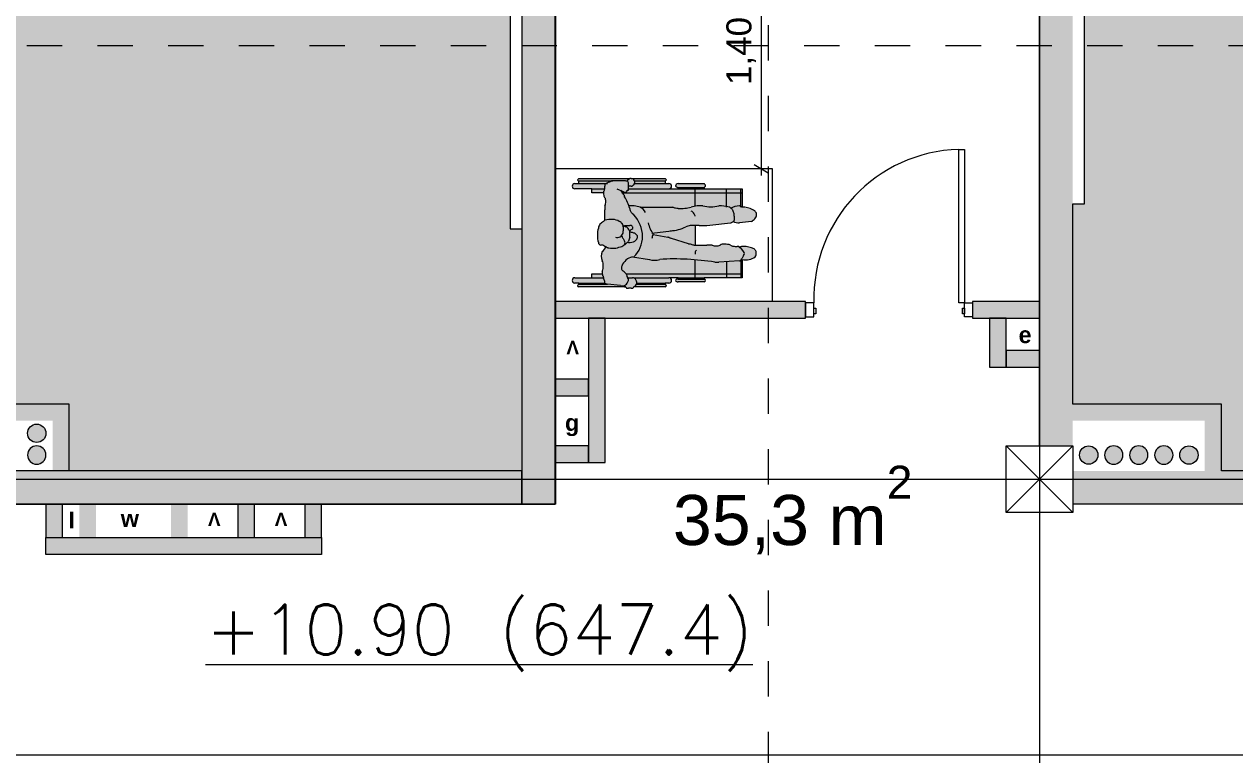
# Model space of a CAD drawing. Header units: metres. Extents: x 476297 to 476657, y 4620828 to 4621206.
# Drawn here: x 476398.58 to 476405.82, y 4621110.8 to 4621115.17 of the extents above; entities that cross this region are included whole.
import ezdxf

# ---------------------------------------------------------------- set-up
doc = ezdxf.new("R2010")
doc.units = ezdxf.units.M
doc.header["$MEASUREMENT"] = 0
doc.set_wipeout_variables(frame=1)
doc.linetypes.add('Dashed', pattern=[0.423333, 0.211667, -0.211667])
doc.linetypes.add('Wipeout_Contour', pattern=[1, 0, -1])
for name, color, linetype in [('0_Pen_No__250', 7, 'Continuous'), ('2D Drafting - General_Pen_No__1', 7, 'Continuous'), ('2D Drafting - General_Pen_No__1_Pen_No__7', 7, 'Continuous'), ('2D Drafting - General_Pen_No__250', 7, 'Continuous'), ('2D Drafting - General_Pen_No__250_Pen_No__7', 7, 'Continuous'), ('a-iataki_Pen_No__1', 7, 'Continuous'), ('Doors_Pen_No__7_Pen_No__7', 7, 'Continuous'), ('G-Anno-Nplt', 7, 'Continuous'), ('New.', 7, 'Continuous'), ('New0_Pen_No__250', 7, 'Continuous'), ('New2D Drafting - General_Pen_No__250_Pen_No__7', 7, 'Continuous'), ('New2D Drafting - General_Pen_No__30_Pen_No__9_Pen_No__9', 7, 'Continuous'), ('NewCar-Art', 7, 'Continuous'), ('Newshenobebi', 7, 'Continuous'), ('shaxtebi da milebi_Pen_No__1_Pen_No__1', 7, 'Continuous'), ('shaxtebi da milebi_Pen_No__5_Pen_No__5', 7, 'Continuous'), ('zoma', 7, 'Continuous'), ('zoma_Pen_No__5', 7, 'Continuous')]:
    doc.layers.add(name, color=color, linetype=linetype)
doc.styles.add('GENERATED_STYLE_2', font='arial.ttf')
doc.styles.add('GENERATED_STYLE_5', font='arialbd.ttf')
doc.dimstyles.new('GENERATED_STYLE__1', dxfattribs={"dimtxt": 0.2, "dimasz": 0.064421, "dimexe": 0.18, "dimexo": 0.003, "dimgap": 0.09, "dimtad": 1, "dimtih": 1, "dimtoh": 1, "dimzin": 0, "dimdsep": 46, "dimtxsty": 'GENERATED_STYLE_2', "dimblk": 'ARROWHEAD_2', "dimblk1": 'ARROWHEAD_2', "dimblk2": 'ARROWHEAD_2', "dimcen": 0.09, "dimclrd": 142, "dimclre": 142, "dimclrt": 142, "dimadec": 0, "dimazin": 0, "dimtfac": 1, "dimtdec": 4, "dimtmove": 0, "dimatfit": 3, "dimfxl": 1, "dimtolj": 1, "dimtzin": 0, "dimarcsym": 0})
doc.dimstyles.new('GENERATED_STYLE__7', dxfattribs={"dimtxt": 0.15, "dimasz": 0.064421, "dimexe": 0.18, "dimexo": 0.003, "dimgap": 0.09, "dimtad": 1, "dimzin": 0, "dimdsep": 46, "dimtxsty": 'GENERATED_STYLE_2', "dimblk": 'ARROWHEAD_2', "dimblk1": 'ARROWHEAD_2', "dimblk2": 'ARROWHEAD_2', "dimcen": 0.09, "dimclrd": 142, "dimclre": 142, "dimclrt": 142, "dimadec": 0, "dimazin": 0, "dimtfac": 1, "dimtdec": 4, "dimtmove": 0, "dimatfit": 3, "dimfxl": 1, "dimtolj": 1, "dimtzin": 0, "dimarcsym": 0})
doc.dimstyles.new('GENERATED_STYLE__8', dxfattribs={"dimtxt": 0.15, "dimasz": 0.064421, "dimexe": 0.18, "dimexo": 0.003, "dimgap": 0.09, "dimtad": 1, "dimtih": 1, "dimtoh": 1, "dimzin": 0, "dimdsep": 46, "dimtxsty": 'GENERATED_STYLE_2', "dimblk": 'ARROWHEAD_2', "dimblk1": 'ARROWHEAD_2', "dimblk2": 'ARROWHEAD_2', "dimcen": 0.09, "dimclrd": 142, "dimclre": 142, "dimclrt": 142, "dimadec": 0, "dimazin": 0, "dimtfac": 1, "dimtdec": 4, "dimtmove": 0, "dimatfit": 3, "dimfxl": 1, "dimtolj": 1, "dimtzin": 0, "dimarcsym": 0})

# ---------------------------------------------------------------- blocks, each defined once
blk = doc.blocks.new('*D295', base_point=(476844.5271, 4621385.791))
at = {"layer": 'zoma', "color": 142, "linetype": 'Continuous', "lineweight": 0, "transparency": 16777216}
for p, q in [((476403.0305, 4621115.6842), (476402.9457, 4621115.7332)), ((476402.9881, 4621115.7502), (476402.9881, 4621115.7087)), ((476402.9245, 4621115.7087), (476403.0516, 4621115.7087)), ((476402.9881, 4621115.7087), (476402.9881, 4621114.3087)), ((476402.9245, 4621114.3087), (476403.0516, 4621114.3087)), ((476402.9457, 4621114.3332), (476403.0305, 4621114.2842)), ((476402.9881, 4621114.3087), (476402.9881, 4621114.2673))]:
    blk.add_line(p, q, dxfattribs=at)
at = {"layer": 'zoma', "color": 142, "lineweight": 0, "transparency": 16777216, "insert": (476402.9581, 4621114.8092), "char_height": 0.15, "attachment_point": 7, "rotation": 90.00001, "style": 'GENERATED_STYLE_2'}
blk.add_mtext('\\A1;{\\pql;\\fArial CYR|b0|i0|c204|p34;1,40}', dxfattribs=at)
blk = doc.blocks.new('ARROWHEAD_2')
at = {"color": 0, "linetype": 'Continuous', "lineweight": 0}
for p, q in [((0, 0), (-1, 0)), ((-0.38, -0.66), (0.38, 0.66))]:
    blk.add_line(p, q, dxfattribs=at)
blk = doc.blocks.new('*D408', base_point=(476844.5271, 4621385.791))
at = {"layer": 'zoma', "color": 142, "linetype": 'Continuous', "lineweight": 0, "transparency": 16777216}
for p, q in [((476397.9788, 4621137.3612), (476397.9298, 4621137.2765)), ((476397.9543, 4621137.2553), (476397.9543, 4621137.3824)), ((476404.4788, 4621137.3612), (476404.4298, 4621137.2765)), ((476404.4543, 4621137.2553), (476404.4543, 4621137.3824)), ((476397.9543, 4621137.3189), (476404.4543, 4621137.3189))]:
    blk.add_line(p, q, dxfattribs=at)
at = {"layer": 'zoma', "color": 142, "lineweight": 0, "transparency": 16777216, "char_height": 0.2, "attachment_point": 7, "style": 'GENERATED_STYLE_2'}
for s, insert in [('\\A1;{\\pql;\\fArial CYR|b0|i0|c204|p34;6,50}', (476400.9382, 4621137.3589)), ('\\A1;{\\pql;\\fArial CYR|b0|i0|c204|p34;0,40}', (476403.8977, 4621137.3589))]:
    blk.add_mtext(s, dxfattribs=dict(at, insert=insert))
blk = doc.blocks.new('*D409', base_point=(476844.5271, 4621385.791))
at = {"layer": 'zoma', "color": 142, "linetype": 'Continuous', "lineweight": 0, "transparency": 16777216}
for p, q in [((476404.4788, 4621137.3612), (476404.4298, 4621137.2765)), ((476404.4543, 4621137.2553), (476404.4543, 4621137.3824)), ((476404.8788, 4621137.3612), (476404.8298, 4621137.2765)), ((476404.8543, 4621137.2553), (476404.8543, 4621137.3824)), ((476404.4543, 4621137.3189), (476404.8543, 4621137.3189))]:
    blk.add_line(p, q, dxfattribs=at)
blk = doc.blocks.new('*D410', base_point=(476844.5271, 4621385.791))
at = {"layer": 'zoma', "color": 142, "linetype": 'Continuous', "lineweight": 0, "transparency": 16777216}
for p, q in [((476404.8788, 4621137.3612), (476404.8298, 4621137.2765)), ((476404.8543, 4621137.2553), (476404.8543, 4621137.3824)), ((476411.3788, 4621137.3612), (476411.3298, 4621137.2765)), ((476411.3543, 4621137.2553), (476411.3543, 4621137.3824)), ((476404.8543, 4621137.3189), (476411.3543, 4621137.3189))]:
    blk.add_line(p, q, dxfattribs=at)
at = {"layer": 'zoma', "color": 142, "lineweight": 0, "transparency": 16777216, "char_height": 0.2, "attachment_point": 7, "style": 'GENERATED_STYLE_2'}
for s, insert in [('\\A1;{\\pql;\\fArial CYR|b0|i0|c204|p34;6,50}', (476407.8382, 4621137.3589)), ('\\A1;{\\pql;\\fArial CYR|b0|i0|c204|p34;0,40}', (476410.7977, 4621137.3589))]:
    blk.add_mtext(s, dxfattribs=dict(at, insert=insert))
blk = doc.blocks.new('*D867', base_point=(476844.5271, 4621385.791))
at = {"layer": 'zoma', "color": 142, "linetype": 'Continuous', "lineweight": 0, "transparency": 16777216}
for p, q in [((476401.7799, 4621116.1024), (476401.7309, 4621116.0176)), ((476401.7554, 4621115.9964), (476401.7554, 4621116.1236)), ((476403.1799, 4621116.1024), (476403.1309, 4621116.0176)), ((476403.1554, 4621115.9964), (476403.1554, 4621116.1236)), ((476401.7139, 4621116.06), (476401.7554, 4621116.06)), ((476401.7554, 4621116.06), (476403.1554, 4621116.06))]:
    blk.add_line(p, q, dxfattribs=at)
at = {"layer": 'zoma', "color": 142, "lineweight": 0, "transparency": 16777216, "char_height": 0.15, "attachment_point": 7, "style": 'GENERATED_STYLE_2'}
for s, insert in [('\\A1;{\\pql;\\fArial CYR|b0|i0|c204|p34;0,10}', (476403.0058, 4621116.3)), ('\\A1;{\\pql;\\fArial CYR|b0|i0|c204|p34;1,40}', (476402.2559, 4621116.09))]:
    blk.add_mtext(s, dxfattribs=dict(at, insert=insert))
blk = doc.blocks.new('*D868', base_point=(476844.5271, 4621385.791))
at = {"layer": 'zoma', "color": 142, "linetype": 'Continuous', "lineweight": 0, "transparency": 16777216}
for p, q in [((476403.1799, 4621116.1024), (476403.1309, 4621116.0176)), ((476403.1554, 4621115.9964), (476403.1554, 4621116.1236)), ((476403.2797, 4621116.1024), (476403.2307, 4621116.0176)), ((476403.2552, 4621115.9964), (476403.2552, 4621116.1236)), ((476403.1554, 4621116.06), (476403.2552, 4621116.06))]:
    blk.add_line(p, q, dxfattribs=at)
blk = doc.blocks.new('*D869', base_point=(476844.5271, 4621385.791))
at = {"layer": 'zoma', "color": 142, "linetype": 'Continuous', "lineweight": 0, "transparency": 16777216}
for p, q in [((476403.2797, 4621116.1024), (476403.2307, 4621116.0176)), ((476403.2552, 4621115.9964), (476403.2552, 4621116.1236)), ((476404.6309, 4621116.0176), (476404.6799, 4621116.1024)), ((476404.6554, 4621115.9964), (476404.6554, 4621116.1236)), ((476403.2552, 4621116.06), (476404.6554, 4621116.06)), ((476404.6554, 4621116.06), (476404.6968, 4621116.06))]:
    blk.add_line(p, q, dxfattribs=at)
at = {"layer": 'zoma', "color": 142, "lineweight": 0, "transparency": 16777216, "insert": (476403.7558, 4621116.09), "char_height": 0.15, "attachment_point": 7, "style": 'GENERATED_STYLE_2'}
blk.add_mtext('\\A1;{\\pql;\\fArial CYR|b0|i0|c204|p34;1,40}', dxfattribs=at)

msp = doc.modelspace()

# ---------------------------------------------------------------- hatches: boundary and pattern name
at = {"layer": '2D Drafting - General_Pen_No__250', "linetype": 'Continuous', "lineweight": 0}
for points in [[(476399.8548, 4621112.2986), (476399.8548, 4621112.0991), (476399.9548, 4621112.0991), (476399.9548, 4621112.2986)], [(476400.2548, 4621112.2986), (476400.2548, 4621112.0992), (476400.3548, 4621112.0992), (476400.3548, 4621112.2986)]]:
    msp.add_hatch(color=7, dxfattribs=at).paths.add_polyline_path(points)
at = {"layer": '2D Drafting - General_Pen_No__250_Pen_No__7', "linetype": 'Continuous', "lineweight": 0}
for points in [[(476401.555, 4621119.5486), (476401.555, 4621112.2986), (476401.755, 4621112.2986), (476401.755, 4621119.5486)], [(476404.655, 4621119.1486), (476404.655, 4621112.6486), (476404.855, 4621112.6486), (476404.855, 4621119.1486)], [(476397.8559, 4621112.8986), (476397.9558, 4621112.8986), (476398.846, 4621112.8986), (476398.846, 4621112.4986), (476398.7458, 4621112.4986), (476398.7458, 4621112.7986), (476397.9558, 4621112.7986), (476397.9558, 4621112.6486), (476397.8559, 4621112.6486)], [(476405.645, 4621112.4986), (476405.7452, 4621112.4986), (476405.7452, 4621112.8986), (476404.855, 4621112.8986), (476404.855, 4621112.7986), (476405.645, 4621112.7986)], [(476397.955, 4621112.2986), (476401.555, 4621112.2986), (476401.555, 4621112.4986), (476397.955, 4621112.4986)], [(476406.4053, 4621112.2986), (476406.4053, 4621112.4986), (476404.855, 4621112.4986), (476404.855, 4621112.2986)]]:
    msp.add_hatch(color=7, dxfattribs=at).paths.add_polyline_path(points)
at = {"layer": 'G-Anno-Nplt', "linetype": 'Continuous', "lineweight": 0}
for color, points in [(167, [(476401.555, 4621113.9486), (476401.555, 4621112.4986), (476398.8452, 4621112.4986), (476398.8452, 4621112.8986), (476397.835, 4621112.8986), (476397.835, 4621112.7186), (476397.485, 4621112.7186), (476397.485, 4621112.5686), (476391.125, 4621112.5686), (476391.125, 4621112.7187), (476390.925, 4621112.7187), (476390.925, 4621119.0786), (476391.125, 4621119.0786), (476391.125, 4621119.2786), (476397.485, 4621119.2786), (476397.485, 4621119.0786), (476398.025, 4621119.0786), (476398.025, 4621119.2786), (476401.485, 4621119.2786), (476401.485, 4621113.9486)]), (167, [(476411.385, 4621112.7186), (476411.285, 4621112.7186), (476411.285, 4621112.1786), (476411.385, 4621112.1786), (476411.385, 4621111.6087), (476410.985, 4621111.6087), (476410.985, 4621110.8686), (476406.4753, 4621110.8686), (476406.4753, 4621112.4986), (476405.7452, 4621112.4986), (476405.7452, 4621112.8986), (476404.855, 4621112.8986), (476404.855, 4621114.0986), (476404.925, 4621114.0986), (476404.925, 4621119.0786), (476404.925, 4621119.2786), (476407.785, 4621119.2786), (476411.285, 4621119.2786), (476411.285, 4621119.0786), (476411.385, 4621119.0786)]), (7, [(476401.755, 4621113.4124), (476403.255, 4621113.4124), (476403.255, 4621113.5126), (476401.755, 4621113.5126)]), (7, [(476404.255, 4621113.4124), (476404.655, 4621113.4124), (476404.655, 4621113.5126), (476404.255, 4621113.5126)])]:
    msp.add_hatch(color=color, dxfattribs=at).paths.add_polyline_path(points)
at = {"layer": 'New2D Drafting - General_Pen_No__250_Pen_No__7', "linetype": 'Continuous', "lineweight": 0}
for points in [[(476401.755, 4621113.0486), (476401.755, 4621112.9486), (476401.955, 4621112.9486), (476401.955, 4621113.0486)], [(476401.755, 4621112.6486), (476401.755, 4621112.5486), (476401.955, 4621112.5486), (476401.955, 4621112.6486)]]:
    msp.add_hatch(color=7, dxfattribs=at).paths.add_polyline_path(points)
at = {"layer": 'New2D Drafting - General_Pen_No__30_Pen_No__9_Pen_No__9', "linetype": 'Continuous', "lineweight": 0}
for points in [[(476401.955, 4621113.4124), (476401.955, 4621112.5486), (476402.055, 4621112.5486), (476402.055, 4621113.4124)], [(476404.355, 4621113.4124), (476404.355, 4621113.1189), (476404.455, 4621113.1189), (476404.455, 4621113.4124)], [(476404.455, 4621113.1189), (476404.655, 4621113.1189), (476404.655, 4621113.2189), (476404.455, 4621113.2189)], [(476398.8048, 4621112.2986), (476398.7048, 4621112.2986), (476398.7048, 4621112.0988), (476398.8048, 4621112.0988)], [(476399.0048, 4621112.2986), (476398.9048, 4621112.2986), (476398.9048, 4621112.0988), (476399.0048, 4621112.0988)], [(476399.5548, 4621112.0989), (476399.5548, 4621112.2986), (476399.4548, 4621112.2986), (476399.4548, 4621112.0989)], [(476400.3548, 4621111.9989), (476398.7048, 4621111.9989), (476398.7048, 4621112.0989), (476400.3548, 4621112.0989)]]:
    msp.add_hatch(color=7, dxfattribs=at).paths.add_polyline_path(points)
at = {"layer": 'NewCar-Art', "linetype": 'Continuous', "lineweight": 0}
msp.add_hatch(color=255, dxfattribs=at).paths.add_polyline_path([(476402.2015, 4621114.2504), (476402.2093, 4621114.2504), (476402.225, 4621114.2504), (476402.413, 4621114.2504), (476402.4208, 4621114.2426), (476402.4208, 4621114.2348), (476402.413, 4621114.2348), (476402.413, 4621114.2191), (476402.4365, 4621114.2191), (476402.4521, 4621114.2191), (476402.4521, 4621114.2034), (476402.4521, 4621114.1956), (476402.4365, 4621114.1878), (476402.4913, 4621114.1878), (476402.4913, 4621114.1956), (476402.4835, 4621114.2034), (476402.4756, 4621114.2034), (476402.4835, 4621114.2113), (476402.4913, 4621114.2191), (476402.648, 4621114.2191), (476402.6558, 4621114.2113), (476402.6558, 4621114.2034), (476402.648, 4621114.1956), (476402.648, 4621114.1878), (476402.8751, 4621114.1878), (476402.8751, 4621114.0781), (476402.9378, 4621114.0625), (476402.9613, 4621114.039), (476402.9535, 4621114.0076), (476402.93, 4621113.992), (476402.8595, 4621113.9841), (476402.8203, 4621113.992), (476402.8046, 4621113.9841), (476402.6636, 4621113.9685), (476402.6166, 4621113.9685), (476402.5931, 4621113.9685), (476402.5931, 4621113.851), (476402.6636, 4621113.851), (476402.695, 4621113.851), (476402.7185, 4621113.8431), (476402.742, 4621113.851), (476402.7733, 4621113.8588), (476402.8046, 4621113.851), (476402.8438, 4621113.8431), (476402.8595, 4621113.8353), (476402.883, 4621113.8431), (476402.9143, 4621113.8431), (476402.9456, 4621113.8275), (476402.9613, 4621113.804), (476402.9535, 4621113.7805), (476402.9143, 4621113.7648), (476402.8751, 4621113.7648), (476402.8751, 4621113.6551), (476402.648, 4621113.6551), (476402.648, 4621113.6473), (476402.6558, 4621113.6473), (476402.6558, 4621113.6395), (476402.6558, 4621113.6316), (476402.648, 4621113.6316), (476402.4913, 4621113.6316), (476402.4835, 4621113.6316), (476402.4756, 4621113.6395), (476402.4835, 4621113.6473), (476402.4913, 4621113.6473), (476402.4913, 4621113.6551), (476402.4365, 4621113.6551), (476402.4521, 4621113.6473), (476402.4521, 4621113.6395), (476402.4521, 4621113.6316), (476402.4365, 4621113.6238), (476402.413, 4621113.6238), (476402.413, 4621113.616), (476402.4208, 4621113.6081), (476402.4208, 4621113.6003), (476402.413, 4621113.6003), (476402.225, 4621113.6003), (476402.2093, 4621113.5925), (476402.1937, 4621113.5925), (476402.178, 4621113.6003), (476401.896, 4621113.6003), (476401.8882, 4621113.6003), (476401.8882, 4621113.6081), (476401.896, 4621113.616), (476401.896, 4621113.6238), (476401.8725, 4621113.6238), (476401.8568, 4621113.6316), (476401.8568, 4621113.6395), (476401.8568, 4621113.6473), (476401.8725, 4621113.6551), (476401.9743, 4621113.6551), (476401.9743, 4621113.6786), (476402.037, 4621113.6786), (476402.037, 4621113.6943), (476402.0448, 4621113.7256), (476402.037, 4621113.757), (476402.0292, 4621113.7805), (476402.037, 4621113.8118), (476402.0605, 4621113.8431), (476402.0527, 4621113.8431), (476402.0292, 4621113.851), (476402.0213, 4621113.8588), (476402.0135, 4621113.8666), (476402.0135, 4621113.9528), (476402.0213, 4621113.9763), (476402.0448, 4621113.992), (476402.0527, 4621113.9998), (476402.0527, 4621114.0625), (476402.0527, 4621114.086), (476402.0605, 4621114.1095), (476402.0527, 4621114.133), (476402.0448, 4621114.1643), (476401.9743, 4621114.1643), (476401.9743, 4621114.1878), (476401.8725, 4621114.1878), (476401.8568, 4621114.1956), (476401.8568, 4621114.2034), (476401.8568, 4621114.2191), (476401.8725, 4621114.2191), (476401.896, 4621114.2191), (476401.896, 4621114.2348), (476401.8882, 4621114.2348), (476401.8882, 4621114.2426), (476401.896, 4621114.2504), (476402.1937, 4621114.2504)])
at = {"layer": 'shaxtebi da milebi_Pen_No__1_Pen_No__1', "linetype": 'Continuous', "lineweight": 0}
msp.add_hatch(color=1, dxfattribs=at).paths.add_polyline_path([(476405.005, 4621112.5936, 1), (476404.895, 4621112.5936, 1)])
at = {"layer": 'shaxtebi da milebi_Pen_No__5_Pen_No__5', "linetype": 'Continuous', "lineweight": 0}
for color, points in [(251, [(476398.705, 4621112.7237, -1), (476398.595, 4621112.7237, -1)]), (5, [(476398.65, 4621112.6487, 1), (476398.65, 4621112.5387, 1)]), (5, [(476405.1, 4621112.6486, 1), (476405.1, 4621112.5386, 1)]), (5, [(476405.25, 4621112.6486, 1), (476405.25, 4621112.5386, 1)]), (5, [(476405.4, 4621112.6486, 1), (476405.4, 4621112.5386, 1)]), (251, [(476405.605, 4621112.5936, -1), (476405.495, 4621112.5936, -1)])]:
    msp.add_hatch(color=color, dxfattribs=at).paths.add_polyline_path(points)

# ---------------------------------------------------------------- linework, layer by layer
at = {"layer": '2D Drafting - General_Pen_No__1', "color": 7, "linetype": 'Continuous', "lineweight": 0}
for p, q in [((476404.455, 4621112.2486), (476404.855, 4621112.6486)), ((476404.855, 4621112.2486), (476404.455, 4621112.6486))]:
    msp.add_line(p, q, dxfattribs=at)
at = {"layer": '2D Drafting - General_Pen_No__1', "color": 7, "linetype": 'Continuous', "lineweight": 0, "flags": 128}
msp.add_lwpolyline([(476404.855, 4621112.2486), (476404.455, 4621112.2486), (476404.455, 4621112.6486), (476404.855, 4621112.6486)], close=True, dxfattribs=at)
at = {"layer": '2D Drafting - General_Pen_No__1_Pen_No__7', "color": 7, "linetype": 'Continuous', "lineweight": 0}
msp.add_arc((476404.1973, 4621113.531), 0.8932, 91.60381, 181.60381, dxfattribs=at)
at = {"layer": '2D Drafting - General_Pen_No__250', "color": 7, "linetype": 'Continuous', "lineweight": 0, "flags": 128}
for points in [[(476399.8548, 4621112.2986), (476399.8548, 4621112.0991), (476399.9548, 4621112.0991), (476399.9548, 4621112.2986)], [(476400.2548, 4621112.2986), (476400.2548, 4621112.0992), (476400.3548, 4621112.0992), (476400.3548, 4621112.2986)]]:
    msp.add_lwpolyline(points, close=True, dxfattribs=at)
at = {"layer": '2D Drafting - General_Pen_No__250_Pen_No__7', "color": 7, "linetype": 'Continuous', "lineweight": 0, "flags": 128}
for points in [[(476401.555, 4621119.5486), (476401.555, 4621112.2986), (476401.755, 4621112.2986), (476401.755, 4621119.5486)], [(476397.955, 4621112.2986), (476401.555, 4621112.2986), (476401.555, 4621112.4986), (476397.955, 4621112.4986)]]:
    msp.add_lwpolyline(points, close=True, dxfattribs=at)
at = {"layer": 'Doors_Pen_No__7_Pen_No__7', "color": 7, "linetype": 'Continuous', "lineweight": 0, "flags": 128}
for points in [[(476404.2056, 4621113.506), (476404.1723, 4621113.506), (476404.1723, 4621114.4239), (476404.2056, 4621114.4239)], [(476403.255, 4621113.4213), (476403.3044, 4621113.4213), (476403.3044, 4621113.506), (476403.255, 4621113.506)], [(476403.3155, 4621113.4393), (476403.3044, 4621113.4393), (476403.3044, 4621113.4727), (476403.3155, 4621113.4727)], [(476404.2056, 4621113.4393), (476404.1945, 4621113.4393), (476404.1945, 4621113.4727), (476404.2056, 4621113.4727)], [(476404.255, 4621113.4213), (476404.2056, 4621113.4213), (476404.2056, 4621113.506), (476404.255, 4621113.506)]]:
    msp.add_lwpolyline(points, close=True, dxfattribs=at)
at = {"layer": 'G-Anno-Nplt', "color": 7, "linetype": 'Continuous', "lineweight": 0, "flags": 128}
for points in [[(476401.555, 4621113.9486), (476401.555, 4621112.4986), (476398.8452, 4621112.4986), (476398.8452, 4621112.8986), (476397.835, 4621112.8986), (476397.835, 4621112.7186), (476397.485, 4621112.7186), (476397.485, 4621112.5686), (476391.125, 4621112.5686), (476391.125, 4621112.7187), (476390.925, 4621112.7187), (476390.925, 4621119.0786), (476391.125, 4621119.0786), (476391.125, 4621119.2786), (476397.485, 4621119.2786), (476397.485, 4621119.0786), (476398.025, 4621119.0786), (476398.025, 4621119.2786), (476401.485, 4621119.2786), (476401.485, 4621113.9486)], [(476411.385, 4621112.7186), (476411.285, 4621112.7186), (476411.285, 4621112.1786), (476411.385, 4621112.1786), (476411.385, 4621111.6087), (476410.985, 4621111.6087), (476410.985, 4621110.8686), (476406.4753, 4621110.8686), (476406.4753, 4621112.4986), (476405.7452, 4621112.4986), (476405.7452, 4621112.8986), (476404.855, 4621112.8986), (476404.855, 4621114.0986), (476404.925, 4621114.0986), (476404.925, 4621119.0786), (476404.925, 4621119.2786), (476407.785, 4621119.2786), (476411.285, 4621119.2786), (476411.285, 4621119.0786), (476411.385, 4621119.0786)], [(476401.755, 4621113.4124), (476403.255, 4621113.4124), (476403.255, 4621113.5126), (476401.755, 4621113.5126)], [(476404.255, 4621113.4124), (476404.655, 4621113.4124), (476404.655, 4621113.5126), (476404.255, 4621113.5126)]]:
    msp.add_lwpolyline(points, close=True, dxfattribs=at)
at = {"layer": 'New0_Pen_No__250', "color": 7, "linetype": 'Continuous', "lineweight": 0, "flags": 128}
msp.add_lwpolyline([(476406.2063, 4621110.7986), (476406.2063, 4621112.2986), (476404.856, 4621112.2986), (476404.856, 4621112.2486), (476404.456, 4621112.2486), (476404.456, 4621112.6486), (476404.656, 4621112.6486), (476404.656, 4621119.1484), (476404.456, 4621119.1484), (476404.456, 4621119.3486), (476401.7559, 4621119.3486), (476401.7559, 4621112.2986), (476397.956, 4621112.2986), (476397.956, 4621112.2486), (476397.556, 4621112.2486), (476397.556, 4621112.2986), (476396.2058, 4621112.2986), (476396.2058, 4621110.7986)], close=True, dxfattribs=at)
at = {"layer": 'New2D Drafting - General_Pen_No__250_Pen_No__7', "color": 7, "linetype": 'Continuous', "lineweight": 0, "flags": 128}
for points in [[(476401.755, 4621113.0486), (476401.755, 4621112.9486), (476401.955, 4621112.9486), (476401.955, 4621113.0486)], [(476401.755, 4621112.6486), (476401.755, 4621112.5486), (476401.955, 4621112.5486), (476401.955, 4621112.6486)]]:
    msp.add_lwpolyline(points, close=True, dxfattribs=at)
at = {"layer": 'New2D Drafting - General_Pen_No__30_Pen_No__9_Pen_No__9', "color": 7, "linetype": 'Continuous', "lineweight": 0, "flags": 128}
for points in [[(476401.955, 4621113.4124), (476401.955, 4621112.5486), (476402.055, 4621112.5486), (476402.055, 4621113.4124)], [(476404.355, 4621113.4124), (476404.355, 4621113.1189), (476404.455, 4621113.1189), (476404.455, 4621113.4124)], [(476404.455, 4621113.1189), (476404.655, 4621113.1189), (476404.655, 4621113.2189), (476404.455, 4621113.2189)], [(476398.8048, 4621112.2986), (476398.7048, 4621112.2986), (476398.7048, 4621112.0988), (476398.8048, 4621112.0988)], [(476400.3548, 4621111.9989), (476398.7048, 4621111.9989), (476398.7048, 4621112.0989), (476400.3548, 4621112.0989)]]:
    msp.add_lwpolyline(points, close=True, dxfattribs=at)
at = {"layer": 'NewCar-Art', "color": 7, "linetype": 'Continuous', "lineweight": 0}
for points in [[(476401.755, 4621113.5126), (476401.755, 4621114.3087)], [(476401.755, 4621114.3087), (476403.0553, 4621114.3087)], [(476403.0553, 4621114.3087), (476403.0553, 4621113.5126)], [(476403.0553, 4621113.5126), (476401.755, 4621113.5126)]]:
    msp.add_lwpolyline(points, dxfattribs=at)
at = {"layer": 'NewCar-Art', "color": 251, "linetype": 'Continuous', "lineweight": 0}
for points in [[(476401.8725, 4621114.2191, 0.414214), (476401.8568, 4621114.2034, 0.414214), (476401.8725, 4621114.1878)], [(476401.896, 4621114.2504), (476401.8882, 4621114.2426, 0.414116), (476401.896, 4621114.2348)], [(476402.0448, 4621114.1721, 0.099597), (476402.0494, 4621114.1792, 0.05585), (476402.0517, 4621114.1878, 0.041311), (476402.0527, 4621114.2034)], [(476402.0605, 4621114.2191, 0.322823), (476402.0536, 4621114.2142, 0.063882), (476402.0528, 4621114.2092, 0.016644), (476402.0527, 4621114.2034)], [(476402.0918, 4621114.2348, -0.089934), (476402.0847, 4621114.2301, -0.026225), (476402.0762, 4621114.2269, 0.026225), (476402.0676, 4621114.2238, 0.089934), (476402.0605, 4621114.2191)], [(476402.1937, 4621114.2191, 0.104939), (476402.1922, 4621114.2282, 0.173955), (476402.1878, 4621114.2328, 0.095415), (476402.1804, 4621114.2345, 0.020788), (476402.1702, 4621114.2348)], [(476402.1937, 4621114.2426, 0.414116), (476402.1858, 4621114.2348)], [(476402.2093, 4621114.2034, 0.095415), (476402.2151, 4621114.2047, 0.051921), (476402.2201, 4621114.2074, 0.049347), (476402.225, 4621114.2113)], [(476402.225, 4621114.2113, 0.414214), (476402.225, 4621114.2426)], [(476402.413, 4621114.2348, 0.414116), (476402.4208, 4621114.2426), (476402.413, 4621114.2504)], [(476402.4365, 4621114.1878, 0.414214), (476402.4521, 4621114.2034, 0.414214), (476402.4365, 4621114.2191)], [(476402.4913, 4621114.2191, 0.414214), (476402.4756, 4621114.2034, 0.049347), (476402.4805, 4621114.1995, 0.051921), (476402.4856, 4621114.1968, 0.095415), (476402.4913, 4621114.1956)], [(476402.648, 4621114.1956), (476402.6558, 4621114.2034, 0.095415), (476402.6546, 4621114.2092, 0.051921), (476402.6519, 4621114.2142, 0.049347), (476402.648, 4621114.2191)], [(476402.0448, 4621114.1643, 0.041311), (476402.0458, 4621114.1486, 0.05585), (476402.0481, 4621114.14, 0.099597), (476402.0527, 4621114.133)], [(476402.0527, 4621114.086, 0.116434), (476402.0585, 4621114.1124, 0.067394), (476402.0571, 4621114.1245, 0.129779), (476402.0527, 4621114.133)], [(476402.1623, 4621114.1721, 0.250765), (476402.177, 4621114.1672, 0.182113), (476402.1833, 4621114.171, 0.164676), (476402.1858, 4621114.1799), (476402.1937, 4621114.1799)], [(476402.1702, 4621114.1408, 0.024804), (476402.17, 4621114.1454, 0.090925), (476402.1692, 4621114.1486, 0.067193), (476402.1669, 4621114.1518, 0.013147), (476402.1623, 4621114.1564)], [(476402.2015, 4621114.0703, 0.066661), (476402.1702, 4621114.1408)], [(476402.2642, 4621114.0781, 0.059723), (476402.2289, 4621114.085, 0.020788), (476402.1937, 4621114.086)], [(476402.2015, 4621114.0703, 0.077166), (476402.2028, 4621114.0632, 0.038918), (476402.2064, 4621114.0546, 0.080612), (476402.2172, 4621114.039)], [(476402.2955, 4621114.0468, 0.162278), (476402.2642, 4621114.0781)], [(476402.4913, 4621114.0703, -0.041311), (476402.4756, 4621114.0713, -0.05585), (476402.4671, 4621114.0736, -0.099597), (476402.46, 4621114.0781)], [(476402.4913, 4621114.0703, 0.017829), (476402.5305, 4621114.0713, 0.062693), (476402.5696, 4621114.0781)], [(476402.6401, 4621114.086, 0.020788), (476402.6049, 4621114.085, 0.059723), (476402.5696, 4621114.0781)], [(476402.5931, 4621114.0233, 0.087414), (476402.5917, 4621114.0304, 0.059879), (476402.5873, 4621114.039, 0.13052), (476402.5696, 4621114.0546)], [(476402.6401, 4621114.086, 0.123106), (476402.7341, 4621114.086)], [(476402.7968, 4621114.0781, 0.080612), (476402.7341, 4621114.086)], [(476402.8203, 4621114.0546, 0.090292), (476402.8196, 4621114.0579, 0.048567), (476402.8177, 4621114.0616, 0.057837), (476402.8115, 4621114.0693, 0.057837), (476402.8038, 4621114.0755, 0.048567), (476402.8001, 4621114.0774, 0.090292), (476402.7968, 4621114.0781)], [(476402.8595, 4621114.086, 0.116434), (476402.8046, 4621114.0703)], [(476402.8281, 4621114.0076, 0.031099), (476402.8272, 4621114.0311, 0.085027), (476402.8203, 4621114.0546)], [(476402.8751, 4621114.0781, -0.080528), (476402.8702, 4621114.0791, -0.116434), (476402.8595, 4621114.086)], [(476402.9378, 4621114.0625, 0.116434), (476402.8751, 4621114.0781)], [(476402.93, 4621113.992, 0.099962), (476402.9515, 4621114.0086, 0.071228), (476402.9586, 4621114.0195, 0.106448), (476402.9613, 4621114.0311, 0.170304), (476402.9554, 4621114.0497, 0.070054), (476402.9481, 4621114.0565, 0.038181), (476402.9378, 4621114.0625)], [(476402.0448, 4621113.992, 0.099962), (476402.0233, 4621113.9753, 0.071228), (476402.0162, 4621113.9644, 0.106448), (476402.0135, 4621113.9528)], [(476402.1388, 4621113.992, 0.131102), (476402.0987, 4621114.0047, 0.078045), (476402.0527, 4621113.9998)], [(476402.1623, 4621113.9606, 0.170304), (476402.1565, 4621113.9792, 0.070054), (476402.1491, 4621113.986, 0.038181), (476402.1388, 4621113.992)], [(476402.225, 4621113.7805, 0.214228), (476402.2779, 4621113.9029, 0.198912), (476402.225, 4621114.0311), (476402.2172, 4621114.039)], [(476402.3112, 4621113.9841, 0.066661), (476402.3425, 4621113.9136)], [(476402.6636, 4621113.9685, -0.020505), (476402.7341, 4621113.9763, 0.020505), (476402.8046, 4621113.9841)], [(476402.8046, 4621113.9841, 0.095415), (476402.8104, 4621113.9853, 0.051921), (476402.8154, 4621113.988, 0.049347), (476402.8203, 4621113.992)], [(476402.8203, 4621113.992, 0.322823), (476402.8272, 4621113.9969, 0.063882), (476402.828, 4621114.0019, 0.016644), (476402.8281, 4621114.0076)], [(476402.8203, 4621113.992, 0.116434), (476402.8595, 4621113.9841)], [(476402.0135, 4621113.9528, 0.142638), (476402.0135, 4621113.8666)], [(476402.1153, 4621113.898, 0.223711), (476402.1447, 4621113.9009, 0.138004), (476402.1623, 4621113.9215), (476402.1623, 4621113.9371)], [(476402.1545, 4621113.9058, 0.11173), (476402.1565, 4621113.8983, 0.027132), (476402.1616, 4621113.8894, -0.022485), (476402.1702, 4621113.8745)], [(476402.2015, 4621113.9293, 0.087414), (476402.2, 4621113.9364, 0.059879), (476402.1956, 4621113.945, 0.13052), (476402.178, 4621113.9606)], [(476402.2093, 4621113.945, 0.250765), (476402.2191, 4621113.9499, 0.182113), (476402.2203, 4621113.9549, 0.164676), (476402.2172, 4621113.9606, 0.322823), (476402.2123, 4621113.9675, 0.063882), (476402.2072, 4621113.9683, 0.016644), (476402.2015, 4621113.9685)], [(476402.2328, 4621113.9215, -0.066661), (476402.2257, 4621113.9227, -0.013876), (476402.2172, 4621113.9254, 0.013876), (476402.2086, 4621113.9281, 0.066661), (476402.2015, 4621113.9293)], [(476402.2328, 4621113.8745, 0.061321), (476402.2436, 4621113.8872, 0.135933), (476402.2485, 4621113.9058), (476402.2328, 4621113.9215)], [(476402.3425, 4621113.9136, 0.135933), (476402.3356, 4621113.9019, 0.061321), (476402.3347, 4621113.8901)], [(476402.4443, 4621113.9371, 0.116434), (476402.5383, 4621113.9606)], [(476402.5931, 4621113.9685, 0.027671), (476402.5628, 4621113.9675, 0.088477), (476402.5383, 4621113.9606)], [(476402.0135, 4621113.8666, 0.414214), (476402.0292, 4621113.851)], [(476402.0527, 4621113.8431, 0.135933), (476402.0409, 4621113.85, 0.061321), (476402.0292, 4621113.851)], [(476402.037, 4621113.8118, 0.080612), (476402.0605, 4621113.8431)], [(476402.0605, 4621113.8431, 0.322823), (476402.0654, 4621113.8363, 0.063882), (476402.0704, 4621113.8354, 0.016644), (476402.0762, 4621113.8353)], [(476402.0762, 4621113.8353, 0.099736), (476402.1183, 4621113.8333, 0.042301), (476402.1545, 4621113.8431)], [(476402.1545, 4621113.8431, 0.043242), (476402.1647, 4621113.8491, 0.098787), (476402.1711, 4621113.8559, 0.146126), (476402.1732, 4621113.8641, 0.106315), (476402.1702, 4621113.8745)], [(476402.1858, 4621113.8666, 0.414116), (476402.1937, 4621113.8745)], [(476402.1937, 4621113.8666, 0.116434), (476402.2328, 4621113.8745)], [(476402.4521, 4621113.8901, -0.089934), (476402.4463, 4621113.8914, -0.026225), (476402.4404, 4621113.894, 0.026225), (476402.4345, 4621113.8967, 0.089934), (476402.4286, 4621113.898)], [(476402.554, 4621113.8588, -0.080612), (476402.5736, 4621113.8549, 0.080612), (476402.5931, 4621113.851)], [(476402.695, 4621113.851, 0.236068), (476402.742, 4621113.851)], [(476402.8046, 4621113.851, 0.080612), (476402.7704, 4621113.8568, 0.116434), (476402.742, 4621113.851)], [(476402.8046, 4621113.851, 0.10347), (476402.8119, 4621113.8464, 0.057837), (476402.8213, 4621113.8441, 0.035489), (476402.8438, 4621113.8431)], [(476402.8595, 4621113.8353, 0.322823), (476402.8546, 4621113.8422, 0.063882), (476402.8496, 4621113.843, 0.016644), (476402.8438, 4621113.8431)], [(476402.883, 4621113.8431, 0.061321), (476402.8712, 4621113.8422, 0.135933), (476402.8595, 4621113.8353)], [(476402.9456, 4621113.8275, 0.116434), (476402.883, 4621113.8431)], [(476402.037, 4621113.8118, 0.236068), (476402.037, 4621113.757)], [(476402.2172, 4621113.7805, 0.256425), (476402.1545, 4621113.7256)], [(476402.319, 4621113.7648, 0.162278), (476402.3817, 4621113.7648)], [(476402.7106, 4621113.7491, 0.022098), (476402.5461, 4621113.7658, 0.031217), (476402.3817, 4621113.7648)], [(476402.601, 4621113.8196, 0.246109), (476402.5964, 4621113.8171, 0.102393), (476402.5941, 4621113.8108, 0.049389), (476402.5931, 4621113.7961)], [(476402.8595, 4621113.757, 0.186733), (476402.8649, 4621113.759, 0.053999), (476402.8669, 4621113.7612, 0.015258), (476402.8687, 4621113.7641, -0.058021), (476402.8751, 4621113.7726)], [(476402.8751, 4621113.7648, 0.211309), (476402.9535, 4621113.7805)], [(476402.883, 4621113.7883, 0.414214), (476402.883, 4621113.8118)], [(476402.9535, 4621113.7805, 0.116434), (476402.9593, 4621113.803, 0.08388), (476402.9579, 4621113.8124, 0.113144), (476402.9535, 4621113.8196, 0.414116), (476402.9456, 4621113.8275)], [(476402.037, 4621113.6943, 0.080612), (476402.0429, 4621113.7286, 0.116434), (476402.037, 4621113.757)], [(476402.1545, 4621113.7256, 0.09625), (476402.1513, 4621113.7152, 0.115595), (476402.1525, 4621113.707, 0.077258), (476402.1567, 4621113.7003, 0.024123), (476402.1623, 4621113.6943)], [(476402.1858, 4621113.663, 0.087414), (476402.1844, 4621113.6701, 0.059879), (476402.18, 4621113.6786, 0.13052), (476402.1623, 4621113.6943)], [(476401.8725, 4621113.6551, 0.414214), (476401.8568, 4621113.6395, 0.414214), (476401.8725, 4621113.6238)], [(476401.896, 4621113.616), (476401.8882, 4621113.6081, 0.414116), (476401.896, 4621113.6003)], [(476402.037, 4621113.6786, 0.024804), (476402.0371, 4621113.674, 0.090925), (476402.038, 4621113.6708, 0.067193), (476402.0403, 4621113.6676, 0.013147), (476402.0448, 4621113.663)], [(476402.0527, 4621113.6238, 0.080612), (476402.0487, 4621113.6434, -0.080612), (476402.0448, 4621113.663)], [(476402.0527, 4621113.6238, 0.049347), (476402.0576, 4621113.6199, 0.051921), (476402.0626, 4621113.6172, 0.095415), (476402.0683, 4621113.616)], [(476402.1467, 4621113.6081, 0.246109), (476402.176, 4621113.6121, 0.091247), (476402.1863, 4621113.6236, 0.060465), (476402.1937, 4621113.6395, 0.061321), (476402.1927, 4621113.6512, 0.135933), (476402.1858, 4621113.663)], [(476402.2407, 4621113.6395, 0.284079), (476402.2172, 4621113.6551)], [(476402.225, 4621113.6003, 0.177391), (476402.2416, 4621113.617, 0.220613), (476402.2407, 4621113.6395)], [(476402.413, 4621113.6003, 0.414116), (476402.4208, 4621113.6081), (476402.413, 4621113.616)], [(476402.4365, 4621113.6238, 0.414214), (476402.4521, 4621113.6395, 0.414214), (476402.4365, 4621113.6551)], [(476402.4913, 4621113.6473, 0.016644), (476402.4856, 4621113.6472, 0.063882), (476402.4805, 4621113.6463, 0.322823), (476402.4756, 4621113.6395, 0.322823), (476402.4805, 4621113.6326, 0.063882), (476402.4856, 4621113.6318, 0.016644), (476402.4913, 4621113.6316)], [(476402.648, 4621113.6316, 0.414116), (476402.6558, 4621113.6395, 0.414116), (476402.648, 4621113.6473)], [(476402.1702, 4621113.6081, 0.027525), (476402.1703, 4621113.6036, 0.058304), (476402.1706, 4621113.6022, 0.109555), (476402.1711, 4621113.6013, 0.109555), (476402.1721, 4621113.6007, 0.058304), (476402.1735, 4621113.6004, 0.027525), (476402.178, 4621113.6003)], [(476402.178, 4621113.6003, 0.322823), (476402.1829, 4621113.5935, 0.063882), (476402.1879, 4621113.5926, 0.016644), (476402.1937, 4621113.5925)], [(476402.2093, 4621113.5925, 0.016644), (476402.2151, 4621113.5926, 0.063882), (476402.2201, 4621113.5935, 0.322823), (476402.225, 4621113.6003)]]:
    msp.add_lwpolyline(points, format="xyb", dxfattribs=at)
for points in [[(476401.8725, 4621114.2191), (476401.896, 4621114.2191)], [(476401.896, 4621114.2504), (476402.1937, 4621114.2504)], [(476401.896, 4621114.2191), (476401.896, 4621114.2348)], [(476401.896, 4621114.2348), (476402.0997, 4621114.2348)], [(476401.896, 4621114.2191), (476402.0683, 4621114.2191)], [(476402.1702, 4621114.2348), (476402.0918, 4621114.2348)], [(476402.1937, 4621114.2504), (476402.2015, 4621114.2504)], [(476402.1937, 4621114.2504), (476402.1937, 4621114.2426)], [(476402.1937, 4621114.1799), (476402.1937, 4621114.2191)], [(476402.2093, 4621114.2034), (476402.1937, 4621114.2034)], [(476402.2093, 4621114.2504), (476402.2015, 4621114.2504)], [(476402.2093, 4621114.2504), (476402.225, 4621114.2504)], [(476402.225, 4621114.2504), (476402.413, 4621114.2504)], [(476402.225, 4621114.2426), (476402.225, 4621114.2504)], [(476402.2328, 4621114.2348), (476402.413, 4621114.2348)], [(476402.2328, 4621114.2191), (476402.413, 4621114.2191)], [(476402.413, 4621114.2348), (476402.413, 4621114.2191)], [(476402.413, 4621114.2191), (476402.4365, 4621114.2191)], [(476402.4913, 4621114.2191), (476402.648, 4621114.2191)], [(476402.4913, 4621114.1878), (476402.4913, 4621114.1956)], [(476402.4913, 4621114.1956), (476402.648, 4621114.1956)], [(476402.648, 4621114.1956), (476402.648, 4621114.1878)], [(476401.9743, 4621114.1878), (476401.8725, 4621114.1878)], [(476401.9743, 4621114.1643), (476401.9743, 4621114.1878)], [(476401.9743, 4621114.1878), (476402.0527, 4621114.1878)], [(476402.0448, 4621114.1643), (476401.9743, 4621114.1643)], [(476402.0448, 4621114.1721), (476402.0448, 4621114.1643)], [(476402.1232, 4621114.1878), (476402.1623, 4621114.1721)], [(476402.1467, 4621114.1799), (476402.1623, 4621114.1564)], [(476402.1545, 4621114.1643), (476402.8751, 4621114.1643)], [(476402.1937, 4621114.1878), (476402.4365, 4621114.1878)], [(476402.4365, 4621114.1878), (476402.4913, 4621114.1878)], [(476402.4913, 4621114.1878), (476402.648, 4621114.1878)], [(476402.5931, 4621114.086), (476402.5931, 4621114.1878)], [(476402.648, 4621114.1878), (476402.8751, 4621114.1878)], [(476402.7811, 4621114.0781), (476402.7811, 4621114.1878)], [(476402.8673, 4621114.0781), (476402.8673, 4621114.1878)], [(476402.8751, 4621114.1878), (476402.8751, 4621114.0781)], [(476402.0527, 4621114.086), (476402.0527, 4621114.0625)], [(476402.0527, 4621113.9998), (476402.0527, 4621114.0625)], [(476402.2642, 4621114.0781), (476402.46, 4621114.0781)], [(476402.0527, 4621113.9998), (476402.0448, 4621113.992)], [(476402.93, 4621113.992), (476402.8595, 4621113.9841)], [(476402.1623, 4621113.9685), (476402.178, 4621113.9606)], [(476402.1623, 4621113.9606), (476402.1623, 4621113.9371)], [(476402.1702, 4621113.9685), (476402.2015, 4621113.9685)], [(476402.2015, 4621113.9371), (476402.2093, 4621113.945)], [(476402.2015, 4621113.9058), (476402.2015, 4621113.9293)], [(476402.2015, 4621113.898), (476402.2015, 4621113.9058)], [(476402.3347, 4621113.9215), (476402.4521, 4621113.9371)], [(476402.3425, 4621113.9136), (476402.4286, 4621113.898)], [(476402.5931, 4621113.9685), (476402.5931, 4621113.851)], [(476402.6166, 4621113.9685), (476402.5931, 4621113.9685)], [(476402.6166, 4621113.9685), (476402.6636, 4621113.9685)], [(476402.0527, 4621113.8431), (476402.0605, 4621113.8431)], [(476402.1702, 4621113.851), (476402.1858, 4621113.8666)], [(476402.2015, 4621113.898), (476402.1937, 4621113.8745)], [(476402.554, 4621113.8588), (476402.4521, 4621113.8901)], [(476402.5931, 4621113.851), (476402.6636, 4621113.851)], [(476402.695, 4621113.851), (476402.6636, 4621113.851)], [(476402.8673, 4621113.8353), (476402.8595, 4621113.8353)], [(476402.883, 4621113.8118), (476402.8673, 4621113.8353)], [(476402.2172, 4621113.7805), (476402.319, 4621113.7648)], [(476402.5931, 4621113.6551), (476402.5931, 4621113.7648)], [(476402.8673, 4621113.7648), (476402.8673, 4621113.6551)], [(476402.8673, 4621113.7648), (476402.8751, 4621113.7648)], [(476402.883, 4621113.7883), (476402.8751, 4621113.7726)], [(476402.8751, 4621113.7648), (476402.8751, 4621113.6551)], [(476402.037, 4621113.6943), (476402.037, 4621113.6786)], [(476402.7106, 4621113.7491), (476402.7341, 4621113.7491)], [(476402.8595, 4621113.757), (476402.7341, 4621113.7491)], [(476402.7811, 4621113.7491), (476402.7811, 4621113.6551)], [(476401.8725, 4621113.6551), (476401.9743, 4621113.6551)], [(476401.896, 4621113.6238), (476401.8725, 4621113.6238)], [(476401.896, 4621113.616), (476401.896, 4621113.6238)], [(476401.896, 4621113.6238), (476402.0527, 4621113.6238)], [(476401.896, 4621113.616), (476402.0683, 4621113.616)], [(476401.9743, 4621113.6786), (476402.037, 4621113.6786)], [(476401.9743, 4621113.6551), (476401.9743, 4621113.6786)], [(476401.9743, 4621113.6551), (476402.0448, 4621113.6551)], [(476402.1467, 4621113.6081), (476402.0683, 4621113.616)], [(476402.178, 4621113.6786), (476402.8751, 4621113.6786)], [(476402.1858, 4621113.6551), (476402.2172, 4621113.6551)], [(476402.1937, 4621113.6551), (476402.2172, 4621113.6551)], [(476402.225, 4621113.6551), (476402.4365, 4621113.6551)], [(476402.2407, 4621113.6238), (476402.413, 4621113.6238)], [(476402.2407, 4621113.616), (476402.413, 4621113.616)], [(476402.413, 4621113.6238), (476402.413, 4621113.616)], [(476402.4365, 4621113.6238), (476402.413, 4621113.6238)], [(476402.4913, 4621113.6551), (476402.4365, 4621113.6551)], [(476402.4913, 4621113.6473), (476402.4913, 4621113.6551)], [(476402.4913, 4621113.6551), (476402.648, 4621113.6551)], [(476402.4913, 4621113.6473), (476402.648, 4621113.6473)], [(476402.648, 4621113.6316), (476402.4913, 4621113.6316)], [(476402.648, 4621113.6551), (476402.648, 4621113.6473)], [(476402.8751, 4621113.6551), (476402.648, 4621113.6551)], [(476402.178, 4621113.6003), (476401.896, 4621113.6003)], [(476402.2093, 4621113.5925), (476402.1937, 4621113.5925)], [(476402.413, 4621113.6003), (476402.225, 4621113.6003)]]:
    msp.add_lwpolyline(points, dxfattribs=at)
at = {"layer": 'Newshenobebi', "color": 1, "linetype": 'Dashed', "lineweight": 0}
for points in [[(476403.0319, 4621099.2935), (476403.0319, 4621124.1224)], [(476436.9018, 4621115.0443), (476385.8286, 4621115.0443)]]:
    msp.add_lwpolyline(points, dxfattribs=at)
at = {"layer": 'shaxtebi da milebi_Pen_No__1_Pen_No__1', "color": 1, "linetype": 'Continuous', "lineweight": 0, "flags": 128}
msp.add_lwpolyline([(476405.005, 4621112.5936, -1), (476404.895, 4621112.5936, -1)], format="xyb", close=True, dxfattribs=at)
at = {"layer": 'shaxtebi da milebi_Pen_No__5_Pen_No__5', "color": 251, "linetype": 'Continuous', "lineweight": 0, "flags": 128}
for points in [[(476398.705, 4621112.7237, -1), (476398.595, 4621112.7237, -1)], [(476405.605, 4621112.5936, -1), (476405.495, 4621112.5936, -1)]]:
    msp.add_lwpolyline(points, format="xyb", close=True, dxfattribs=at)
at = {"layer": 'shaxtebi da milebi_Pen_No__5_Pen_No__5', "color": 5, "linetype": 'Continuous', "lineweight": 0, "flags": 128}
for points in [[(476398.65, 4621112.6487, 1), (476398.65, 4621112.5387, 1)], [(476405.1, 4621112.6486, 1), (476405.1, 4621112.5386, 1)], [(476405.25, 4621112.6486, 1), (476405.25, 4621112.5386, 1)], [(476405.4, 4621112.6486, 1), (476405.4, 4621112.5386, 1)]]:
    msp.add_lwpolyline(points, format="xyb", close=True, dxfattribs=at)
at = {"layer": 'zoma_Pen_No__5', "color": 5, "linetype": 'Continuous', "lineweight": 0}
for p, q in [((476404.655, 4621123.0582), (476404.655, 4621098.3473)), ((476386.7745, 4621112.4486), (476436.6608, 4621112.4486)), ((476386.7745, 4621112.4486), (476436.6608, 4621112.4486))]:
    msp.add_line(p, q, dxfattribs=at)

# ---------------------------------------------------------------- texts
at = {"layer": '0_Pen_No__250', "color": 7, "lineweight": 0, "insert": (476402.4596, 4621111.9988), "char_height": 0.3, "attachment_point": 7, "style": 'GENERATED_STYLE_2'}
msp.add_mtext('{\\fArial CYR|b0|i0|c204|p34;35,3 m{\\H0.66x;\\S2^  ;}}', dxfattribs=at)
at = {"layer": 'a-iataki_Pen_No__1', "color": 1, "linetype": 'Continuous', "lineweight": 0, "char_height": 0.08, "attachment_point": 1, "rotation": 180.00001, "style": 'GENERATED_STYLE_5'}
for insert in [(476401.8972, 4621113.1975), (476399.7504, 4621112.169), (476400.1504, 4621112.169)]:
    msp.add_mtext('\\A1;{\\pql;\\fArial|b1|i0|c0|p34;V}', dxfattribs=dict(at, insert=insert))
at = {"layer": 'New.', "color": 1, "linetype": 'Continuous', "lineweight": 0, "char_height": 0.1, "attachment_point": 2, "rotation": 0.00001, "style": 'GENERATED_STYLE_5'}
for s, insert in [('\\A1;{\\pqc;\\fArial|b1|i0|c0|p34;e}', (476404.5689, 4621113.3636)), ('\\A1;{\\pqc;\\fArial|b1|i0|c0|p34;g}', (476401.8563, 4621112.8374)), ('\\A1;{\\pqc;\\fArial|b1|i0|c0|p34;I}', (476398.8592, 4621112.2552)), ('\\A1;{\\pqc;\\fArial|b1|i0|c0|p34;w}', (476399.2078, 4621112.2629))]:
    msp.add_mtext(s, dxfattribs=dict(at, insert=insert))

# ---------------------------------------------------------------- dimensions: what is measured, and where the dimension line sits
at = {"layer": 'zoma', "color": 142, "linetype": 'Continuous', "lineweight": 0}
for base, p1, p2, dimstyle, picture, middle in [((476404.4543, 4621137.3189), (476397.9543, 4621104.2127), (476404.4543, 4621104.2127), 'GENERATED_STYLE__1', '*D408', (476401.198, 4621137.4589)), ((476411.3543, 4621137.3189), (476404.8543, 4621104.2127), (476411.3543, 4621104.2127), 'GENERATED_STYLE__1', '*D410', (476408.098, 4621137.4589)), ((476404.8543, 4621137.3189), (476404.4543, 4621104.2127), (476404.8543, 4621104.2127), 'GENERATED_STYLE__1', '*D409', (476404.1575, 4621137.4589)), ((476403.1554, 4621116.06), (476401.7554, 4620877.5792), (476403.1554, 4620877.2187), 'GENERATED_STYLE__8', '*D867', (476402.4507, 4621116.165)), ((476403.2552, 4621116.06), (476403.1554, 4620877.2187), (476403.2552, 4620877.2047), 'GENERATED_STYLE__8', '*D868', (476403.2006, 4621116.375)), ((476404.6554, 4621116.06), (476403.2552, 4620877.2047), (476404.6554, 4620878.9658), 'GENERATED_STYLE__8', '*D869', (476403.9506, 4621116.165))]:
    dim = msp.add_linear_dim(base=base, p1=p1, p2=p2, dimstyle=dimstyle, dxfattribs=at)
    dim.commit()
    dim.dimension.update_dxf_attribs({"geometry": picture, "text_midpoint": middle, "dimtype": 160})
dim = msp.add_linear_dim(base=(476402.9881, 4621114.3087), p1=(476402.9881, 4621115.7087), p2=(476402.9881, 4621114.3087), angle=270.00001, dimstyle='GENERATED_STYLE__7', dxfattribs=at)
dim.commit()
dim.dimension.update_dxf_attribs({"geometry": '*D295', "text_midpoint": (476402.8831, 4621115.004), "dimtype": 160, "text_rotation": 90.00001})

# ---------------------------------------------------------------- next in the draw order: wipeouts: each hides what was drawn before it
at = {"color": 1, "linetype": 'Wipeout_Contour', "lineweight": 0, "ltscale": 18582412.97641226}
msp.add_wipeout([(476399.7175, 4621111.691), (476402.882, 4621111.691), (476402.882, 4621111.2674), (476399.7175, 4621111.2674)], dxfattribs=at).dxf.layer = 'New.'

# ---------------------------------------------------------------- next in the draw order: texts
at = {"layer": 'New.', "color": 1, "linetype": 'Continuous', "lineweight": 0, "insert": (476401.2997, 4621111.6985), "char_height": 0.3, "attachment_point": 2}
msp.add_mtext('\\A1;{\\pqc;\\Ftxt.shx;\\L\\L+10.90 (64\\Ftxt.shx;7\\Ftxt.shx;.\\Ftxt.shx;4\\Ftxt.shx;)}', dxfattribs=at)

doc.saveas('drawing.dxf')
